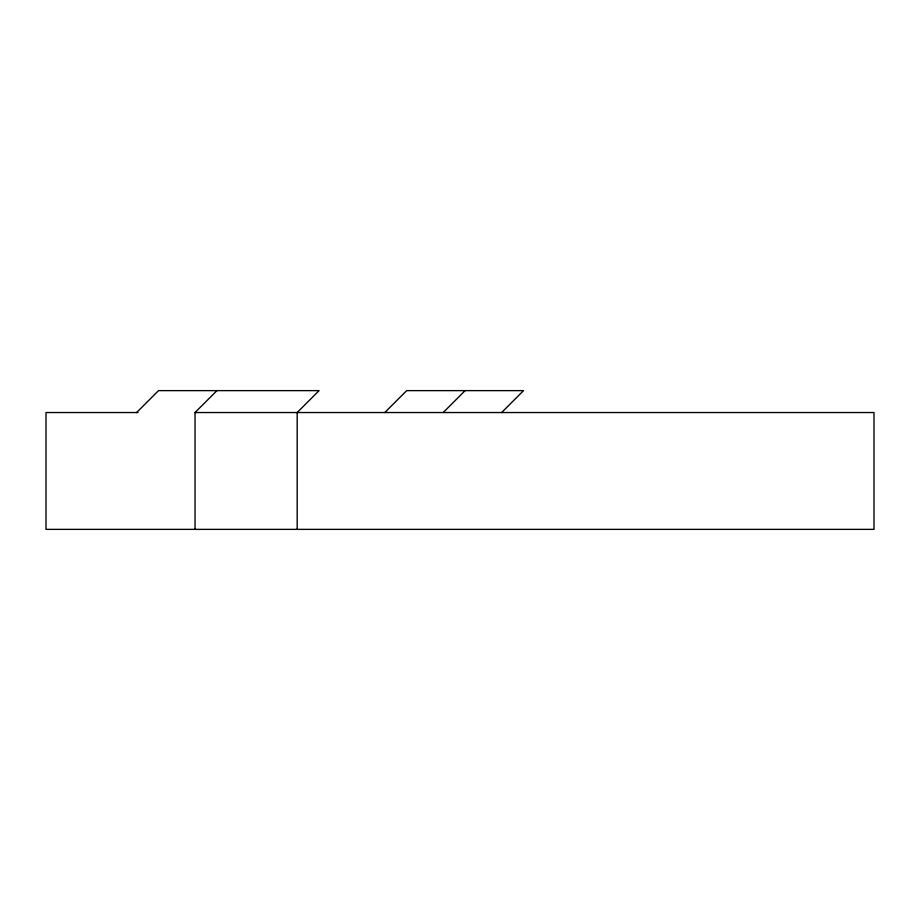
<?xml version="1.0" encoding="UTF-8"?>
<svg xmlns="http://www.w3.org/2000/svg" width="920" height="920" viewBox="0 0 920 920"><rect width="100%" height="100%" fill="white"/><g stroke="black" fill="none" stroke-linecap="round" stroke-linejoin="round"><path stroke-width="1.38" d="M136.62 412.539L158.527 390.632L319.079 390.632L297.171 412.539L297.171 529.368M195.04 529.368L195.04 412.539L216.936 390.632M384.79 412.539L406.697 390.632L523.526 390.632L501.618 412.539M443.21 412.539L465.106 390.632M138 412.539L46 412.539L46 529.368L874 529.368L874 412.539L195.04 412.539"/></g></svg>
